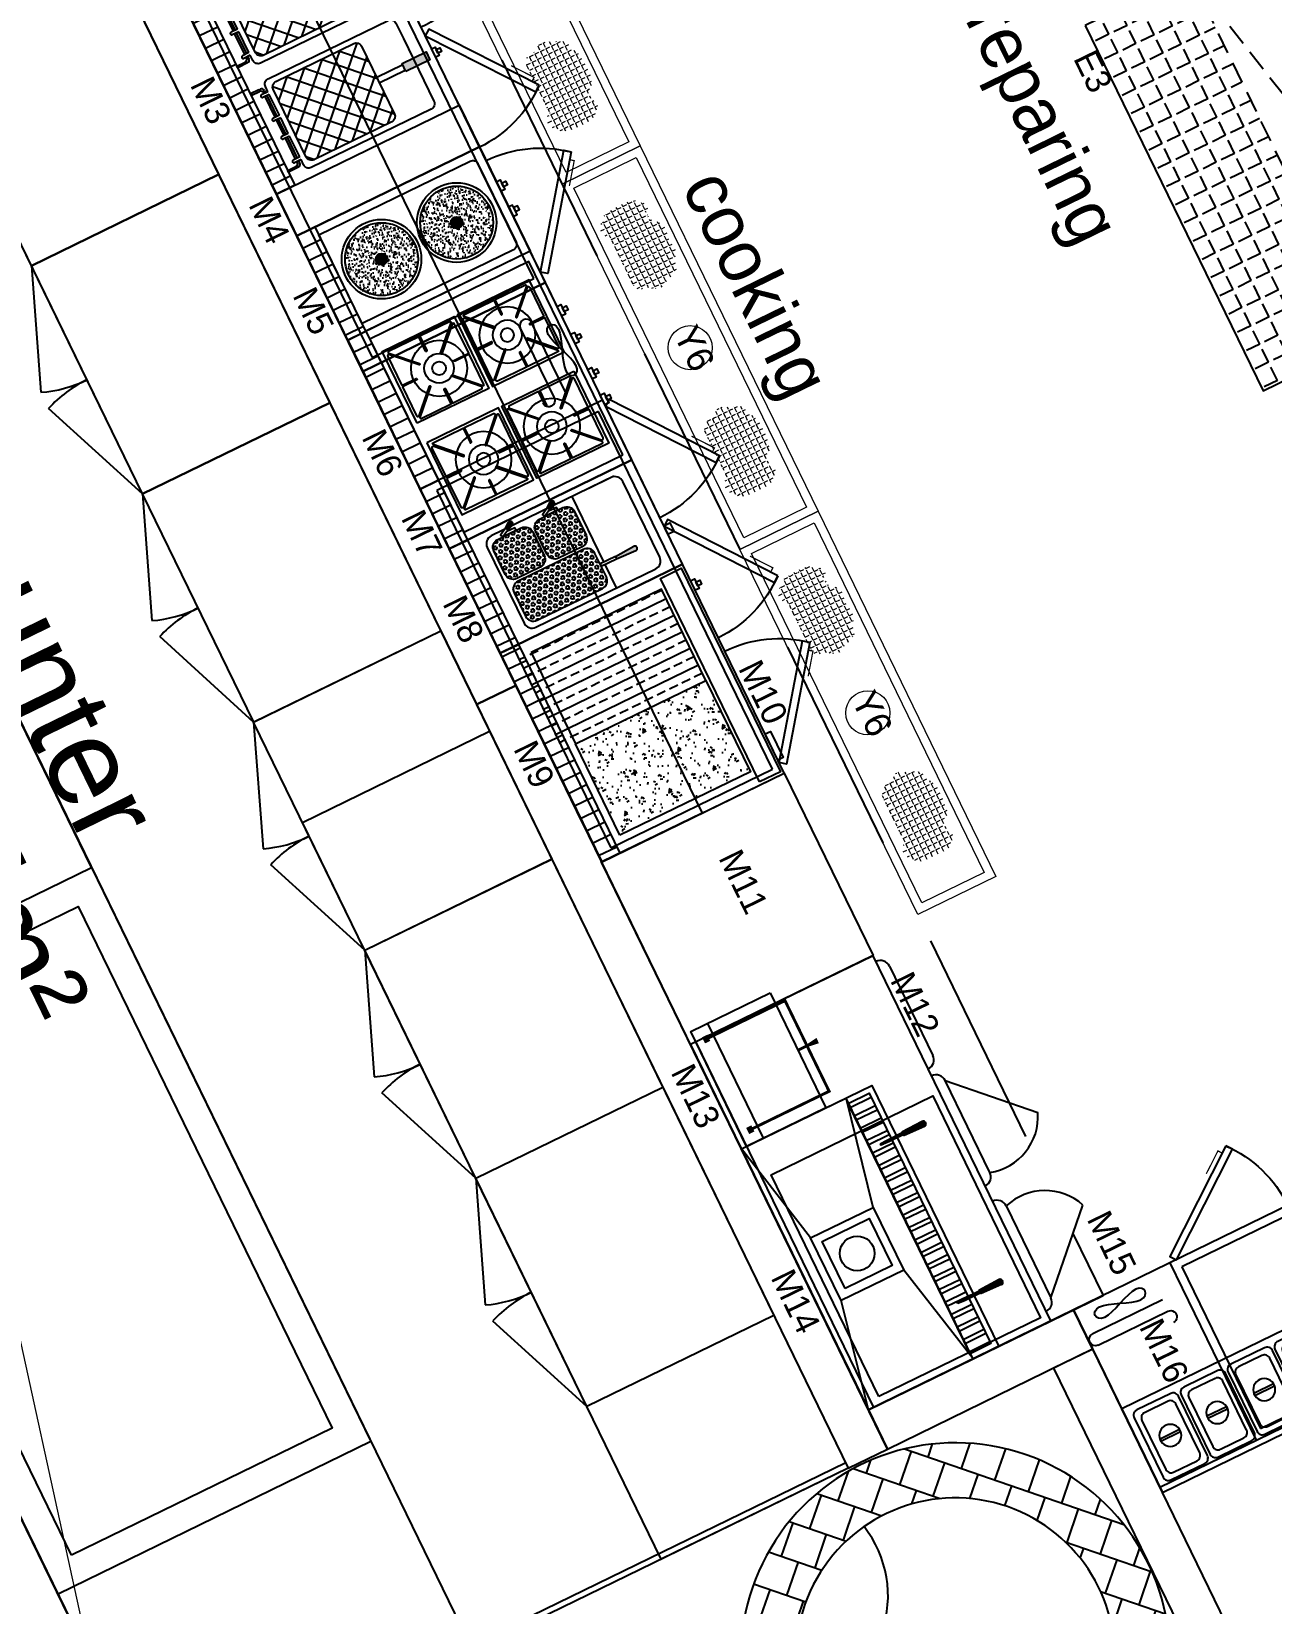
# Model space of a CAD drawing. Header units: millimetres. Extents: x 32582 to 41721, y -247935 to -234947.
# Drawn here: x 35345 to 35773, y -238018 to -237476 of the extents above; entities that cross this region are included whole.
import ezdxf
from ezdxf.enums import TextEntityAlignment as Align

# ---------------------------------------------------------------- set-up
doc = ezdxf.new("R2010")
doc.units = ezdxf.units.MM
doc.header["$LTSCALE"] = 300
doc.header["$MEASUREMENT"] = 0
for name, pattern in [('DASHED', [19.05, 12.7, -6.35]), ('DGN Style 2', [4.165224, 2.499135, -1.66609]), ('DGN Style 4', [1.902655, 0.950733, -0.475367, 0.001188, -0.475367]), ('HIDDEN', [0.375, 0.25, -0.125]), ('HIDDENX2', [19.05, 12.7, -6.35])]:
    doc.linetypes.add(name, pattern=pattern)
for name, color, linetype in [('002 Çizgi', 7, 'Continuous'), ('I-FURNITURE', 2, 'Continuous'), ('ID-facade', 1, 'Continuous'), ('Kitchen-wall', 3, 'Continuous'), ('Kıtc-002 Çizgi', 7, 'Continuous'), ('S2000-002 Çizgi', 7, 'Continuous'), ('Sktürk_Çizgi', 7, 'Continuous')]:
    doc.layers.add(name, color=color, linetype=linetype)
for name, color, linetype, lineweight in [('G-GRID_A', 1, 'DGN Style 4', 0), ('GRC-Ekipman', 4, 'Continuous', 25), ('GRC-yer ızgarası', 40, 'Continuous', 15), ('MINORTEXT', 1, 'Continuous', 13), ('STRUCTURES', 3, 'DGN Style 2', 0)]:
    doc.layers.add(name, color=color, linetype=linetype, lineweight=lineweight)
doc.styles.add('MINORTEXT', font='arial.ttf', dxfattribs={"height": 0.36})
doc.styles.get("Standard").update_dxf_attribs({"font": 'arial.ttf'})
doc.styles.add('TAKSİM', font='GOTHIC.TTF', dxfattribs={"height": 20})

# ---------------------------------------------------------------- blocks, each defined once
blk = doc.blocks.new('A$C0F9524AD')
at = {"layer": 'Sktürk_Çizgi'}
for points in [[(28.7, 57.61, 1), (27.03, 57.61), (27.4, 50.35), (28.33, 50.35)], [(2.19, 39.17, 1), (0.72, 38.39), (2.1, 36.57), (2.93, 37.01)], [(2.19, 23.14, 1), (0.72, 22.36), (2.1, 20.54), (2.93, 20.97)]]:
    blk.add_hatch(color=256, dxfattribs=at).paths.add_polyline_path(points)
h = blk.add_hatch(dxfattribs=at)
h.set_pattern_fill('HEX', color=256, scale=0.2, angle=180, style=0)
h.set_pattern_definition([(360, (-3709.6624, 5056.9235), (-1e-16, -1.099852), [0.635, -1.27]), (240, (-3709.6624, 5056.9235), (-0.95249977, 0.549926), [0.635, -1.27]), (300, (-3709.0274, 5056.9235), (-0.95249977, -0.549926), [0.635, -1.27])])
h.paths.add_polyline_path([(16.36, 29.47, 0.414214), (19.36, 32.47), (19.36, 41.47, 0.414214), (16.36, 44.47), (7.36, 44.47, 0.414214), (4.36, 41.47), (4.36, 32.47, 0.414214), (7.36, 29.47)])
h = blk.add_hatch(dxfattribs=at)
h.set_pattern_fill('HEX', color=256, scale=0.2, angle=180, style=0)
h.set_pattern_definition([(180, (3749.3886, 5040.9235), (-1e-16, -1.099852), [0.635, -1.27]), (300, (3749.3886, 5040.9235), (0.95249977, 0.549926), [0.635, -1.27]), (240, (3748.7536, 5040.9235), (0.95249977, -0.549926), [0.635, -1.27])])
h.paths.add_polyline_path([(32.36, 13.47, 0.414214), (35.36, 16.47), (35.36, 41.47, 0.414214), (32.36, 44.47), (23.36, 44.47, 0.414214), (20.36, 41.47), (20.36, 16.47, 0.414214), (23.36, 13.47)])
h = blk.add_hatch(dxfattribs=at)
h.set_pattern_fill('HEX', color=256, scale=0.2, angle=180, style=0)
h.set_pattern_definition([(360, (-3709.6624, 5040.9235), (-1e-16, -1.099852), [0.635, -1.27]), (240, (-3709.6624, 5040.9235), (-0.95249977, 0.549926), [0.635, -1.27]), (300, (-3709.0274, 5040.9235), (-0.95249977, -0.549926), [0.635, -1.27])])
h.paths.add_polyline_path([(16.36, 13.47, 0.414214), (19.36, 16.47), (19.36, 25.47, 0.414214), (16.36, 28.47), (7.36, 28.47, 0.414214), (4.36, 25.47), (4.36, 16.47, 0.414214), (7.36, 13.47)])
h = blk.add_hatch(dxfattribs=at)
h.set_pattern_fill('ANSI31', color=256, scale=1.5, angle=225, style=0)
h.set_pattern_definition([(270, (3692.638, 5064.124), (4.7625, -1e-15), [])])
h.paths.add_polyline_path([(0, 7), (0, 0), (40, 0), (40, 7)])
for p, q in [((27.4, 50.35), (27.03, 57.61)), ((28.33, 50.35), (28.7, 57.61)), ((27.4, 50.35), (28.33, 50.35)), ((27.4, 45.97), (2.32, 45.97)), ((37.32, 45.97), (28.33, 45.97)), ((2.1, 36.57), (0.72, 38.39)), ((2.93, 37.01), (2.19, 39.17)), ((2.1, 36.57), (2.93, 37.01)), ((2.1, 20.54), (0.72, 22.36)), ((2.93, 20.97), (2.19, 23.14)), ((2.1, 20.54), (2.93, 20.97))]:
    blk.add_line(p, q, dxfattribs=at)
for points in [[(28.5, 70), (25.22, 70), (25.22, 72.31), (28.5, 72.31)], [(40, 70), (0, 70), (0, 0), (40, 0)], [(40, 0), (0, 0), (0, 7), (40, 7)]]:
    blk.add_lwpolyline(points, close=True, dxfattribs=at)
for points in [[(37.32, 52.32), (37.32, 60.97, 0.414214), (34.32, 63.97), (5.32, 63.97, 0.414214), (2.32, 60.97), (2.32, 52.4)], [(2.32, 61.97), (2.32, 14.97, 0.414214), (5.32, 11.97), (34.32, 11.97, 0.414214), (37.32, 14.97), (37.32, 52.32)]]:
    blk.add_lwpolyline(points, format="xyb", dxfattribs=at)
for points in [[(27.4, 50.35), (27.4, 44.47), (28.33, 44.47), (28.33, 50.35)], [(4.28, 34.46), (4.28, 39.54), (3.34, 39.54), (3.34, 36.22)], [(4.28, 38.95), (4.28, 39.54)], [(2.1, 36.57), (3.45, 34.03), (4.28, 34.46), (2.93, 37.01)], [(4.28, 18.43), (4.28, 23.51), (3.34, 23.51), (3.34, 20.19)], [(4.28, 22.92), (4.28, 23.51)], [(2.1, 20.54), (3.45, 17.99), (4.28, 18.43), (2.93, 20.97)]]:
    blk.add_lwpolyline(points, dxfattribs=at)
for points in [[(7.36, 44.47), (16.36, 44.47, -0.414214), (19.36, 41.47), (19.36, 32.47, -0.414214), (16.36, 29.47), (7.36, 29.47, -0.414214), (4.36, 32.47), (4.36, 41.47, -0.414214)], [(32.36, 44.47), (23.36, 44.47, 0.414214), (20.36, 41.47), (20.36, 16.47, 0.414214), (23.36, 13.47), (32.36, 13.47, 0.414214), (35.36, 16.47), (35.36, 41.47, 0.414214)], [(7.36, 28.47), (16.36, 28.47, -0.414214), (19.36, 25.47), (19.36, 16.47, -0.414214), (16.36, 13.47), (7.36, 13.47, -0.414214), (4.36, 16.47), (4.36, 25.47, -0.414214)]]:
    blk.add_lwpolyline(points, format="xyb", close=True, dxfattribs=at)
for centre, start, end in [((27.86, 57.61), 341.437, 198.563), ((1.46, 38.78), 9.3801, 226.506), ((1.46, 22.75), 9.3801, 226.506)]:
    blk.add_arc(centre, 0.835, start, end, dxfattribs=at)
blk = doc.blocks.new('A$C67BA2794')
at = {"layer": 'Sktürk_Çizgi'}
blk.add_lwpolyline([(0, 7.57), (44, 7.57), (44, 38.03), (0, 38.03)], close=True, dxfattribs=at)
for points, const_width in [([(3.46, 34.35), (5.8, 34.35)], 2), ([(4.63, 34.03), (4.63, 4.11), (22, 4.11)], 1), ([(39.37, 34.03), (39.37, 4.11), (22, 4.11)], 1), ([(40.54, 34.35), (38.2, 34.35)], 2)]:
    blk.add_lwpolyline(points, dxfattribs=dict(at, const_width=const_width))
blk.add_lwpolyline([(44, 31.48), (0, 31.48)], dxfattribs=at)
blk.add_lwpolyline([(21.94, 7.48, 1, 1, 0), (21.94, 3.72, 1, 2, 0), (21.94, 0, 2, 2, 0)], format="xyseb", dxfattribs=at)
blk = doc.blocks.new('A$C604B7618')
at = {"layer": 'Kıtc-002 Çizgi'}
blk.add_lwpolyline([(0, 30.57), (30.57, 30.57), (30.57, 0), (0, 0), (0, 30.57)], dxfattribs=at)
blk.add_lwpolyline([(15.55, 29.52), (15.55, 23.44, -0.414214), (15.34, 23.23), (15.23, 23.23, -0.414214), (15.02, 23.44), (15.02, 29.52), (2.68, 29.52, 0.668179), (2.31, 28.63), (10.81, 20.13, -0.810443), (10.38, 19.82), (1.59, 28.61, 0.668179), (1.05, 28.39), (1.05, 15.55), (7.13, 15.55, -0.414214), (7.34, 15.34), (7.34, 15.23, -0.414214), (7.13, 15.02), (1.05, 15.02), (1.05, 2.68, 0.668179), (1.94, 2.31), (10.43, 10.81, -0.810443), (10.75, 10.38), (1.96, 1.59, 0.668179), (2.18, 1.05), (15.02, 1.05), (15.02, 7.13, -0.414214), (15.23, 7.34), (15.34, 7.34, -0.414214), (15.55, 7.13), (15.55, 1.05), (27.88, 1.05, 0.668179), (28.26, 1.94), (19.76, 10.43, -0.810443), (20.19, 10.75), (28.98, 1.96, 0.668179), (29.52, 2.18), (29.52, 15.02), (23.44, 15.02, -0.414214), (23.23, 15.23), (23.23, 15.34, -0.414214), (23.44, 15.55), (29.52, 15.55), (29.52, 28.39, 0.668179), (28.98, 28.61), (20.19, 19.82, -0.810443), (19.76, 20.13), (28.26, 28.63, 0.668179), (27.88, 29.52)], format="xyb", close=True, dxfattribs=at)
for radius in [10.75, 5.66, 2.6]:
    blk.add_circle((15.28, 13.8), radius, dxfattribs=at)
blk = doc.blocks.new('A$C7A250C34')
at = {"layer": 'S2000-002 Çizgi'}
h = blk.add_hatch(dxfattribs=at)
h.set_pattern_fill('ANSI31', color=256, scale=1.5, angle=45, style=0)
h.set_pattern_definition([(90, (-2508.419, -6412.801), (-4.7625, 9e-16), [])])
h.paths.add_polyline_path([(0, 72.92), (0, 65.92), (80, 65.92), (80, 72.92)])
for points in [[(0, 2.92), (80, 2.92), (80, 72.92), (0, 72.92)], [(80, 65.92), (0, 65.92), (0, 72.92), (80, 72.92)], [(3, 4.92), (77, 4.92), (77, 65.92), (3, 65.92)], [(21.2, 2.92), (24.84, 2.92), (24.84, 1.46), (21.2, 1.46)], [(22.17, 1.46), (23.62, 1.46), (23.62, 0), (22.17, 0)], [(31.05, 2.92), (34.69, 2.92), (34.69, 1.46), (31.05, 1.46)], [(32.02, 1.46), (33.47, 1.46), (33.47, 0), (32.02, 0)], [(44.56, 2.92), (48.2, 2.92), (48.2, 1.46), (44.56, 1.46)], [(45.52, 1.46), (46.98, 1.46), (46.98, 0), (45.52, 0)], [(55.2, 2.92), (58.84, 2.92), (58.84, 1.46), (55.2, 1.46)], [(56.16, 1.46), (57.62, 1.46), (57.62, 0), (56.16, 0)]]:
    blk.add_lwpolyline(points, close=True, dxfattribs=at)
at = {"layer": 'S2000-002 Çizgi', "yscale": 0.8999999999996362}
for p, xscale, zscale in [((36.24, 36.4), -0.8999999999996362, 0.9), ((43.76, 36.4), 0.8999999999996362, 0.8999999999996362)]:
    blk.add_blockref('A$C604B7618', p, dxfattribs=dict(at, xscale=xscale, zscale=zscale))
at = {"layer": 'S2000-002 Çizgi', "yscale": 0.8999999999996362, "rotation": 180}
for p, xscale, zscale in [((36.24, 35.06), 0.8999999999996362, 0.8999999999996362), ((43.76, 35.06), -0.8999999999996362, 0.9)]:
    blk.add_blockref('A$C604B7618', p, dxfattribs=dict(at, xscale=xscale, zscale=zscale))
blk = doc.blocks.new('A$C06B47ABF')
at = {"layer": 'S2000-002 Çizgi'}
h = blk.add_hatch(dxfattribs=at)
h.set_pattern_fill('ANSI31', color=256, scale=1.5, angle=45, style=0)
h.set_pattern_definition([(90, (-4587.7595, -5286.238), (-4.7625, 9e-16), [])])
h.paths.add_polyline_path([(0, 72.92), (0, 65.92), (40, 65.92), (40, 72.92)])
h = blk.add_hatch(dxfattribs=at)
h.set_pattern_fill('AR-CONC', color=256, scale=0.02, angle=45, style=0)
h.set_pattern_definition([(95, (-5703.9023, -5408.366), (2.801893, 2.3510676), [0.381, -4.191]), (40, (-5703.9023, -5408.366), (-3.2003578, 2.2035401), [0.3048, -3.3528]), (145.451, (-5703.6688, -5408.17), (-0.3984432, 4.5546047), [0.3238, -3.5618]), (91.1842, (-5704.6207, -5407.6476), (4.4282049, 3.2390683), [0.5715, -6.2865]), (141.6356, (-5704.2517, -5407.3777), (-0.141723, 6.8565286), [0.4857, -5.3427]), (36.184, (-5704.621, -5407.6476), (-0.1417114, 6.8565277), [0.4572, -5.0292]), (66, (-5704.082, -5407.468), (3.590411, 0.6979054), [0.381, -4.191]), (11, (-5704.082, -5407.468), (-1.7307985, 3.4788239), [0.3048, -3.3528]), (116.4514, (-5703.7827, -5407.41), (1.8596008, 4.1767291), [0.3238, -3.5618]), (82.5, (-5703.9023, -5408.366), (-1.15210938, 1.23946827), [0, -3.31216, 0, -3.4036, 0, -3.3655]), (52.5, (-5703.9023, -5408.366), (-0.47179455, 2.36174), [0, -1.94056, 0, -3.23596, 0, -1.2827]), (12.5, (-5704.7033, -5409.1671), (1.99855726, 1.8365239), [0, -1.27, 0, -3.9624, 0, -5.2578]), (2.5, (-5705.0626, -5409.5263), (1.7352781, 2.45444786), [0, -1.651, 0, -2.63144, 0, -3.7338])])
h.paths.add_polyline_path([(7.43, 50.2, 1), (32.57, 50.2, 1)])
h.paths.add_polyline_path([(22, 50.2, -1), (18, 50.2, -1)], flags=16)
h = blk.add_hatch(color=256, dxfattribs=at)
edge = h.paths.add_edge_path()
edge.add_arc((20, 50.2), 2, 0, 360)
h = blk.add_hatch(dxfattribs=at)
h.set_pattern_fill('AR-CONC', color=256, scale=0.02, angle=45, style=0)
h.set_pattern_definition([(95, (-5703.9023, -5437.1723), (2.801893, 2.3510676), [0.381, -4.191]), (40, (-5703.9023, -5437.1723), (-3.2003578, 2.2035401), [0.3048, -3.3528]), (145.451, (-5703.6688, -5436.9764), (-0.3984432, 4.5546047), [0.3238, -3.5618]), (91.1842, (-5704.6207, -5436.454), (4.4282049, 3.2390683), [0.5715, -6.2865]), (141.6356, (-5704.2517, -5436.184), (-0.141723, 6.8565286), [0.4857, -5.3427]), (36.184, (-5704.621, -5436.454), (-0.1417114, 6.8565277), [0.4572, -5.0292]), (66, (-5704.082, -5436.2743), (3.590411, 0.6979054), [0.381, -4.191]), (11, (-5704.082, -5436.2743), (-1.7307985, 3.4788239), [0.3048, -3.3528]), (116.4514, (-5703.7827, -5436.216), (1.8596008, 4.1767291), [0.3238, -3.5618]), (82.5, (-5703.9023, -5437.1723), (-1.15210938, 1.23946827), [0, -3.31216, 0, -3.4036, 0, -3.3655]), (52.5, (-5703.9023, -5437.1723), (-0.47179455, 2.36174), [0, -1.94056, 0, -3.23596, 0, -1.2827]), (12.5, (-5704.7033, -5437.9733), (1.99855726, 1.8365239), [0, -1.27, 0, -3.9624, 0, -5.2578]), (2.5, (-5705.0626, -5438.3325), (1.7352781, 2.45444786), [0, -1.651, 0, -2.63144, 0, -3.7338])])
h.paths.add_polyline_path([(7.43, 21.4, 1), (32.57, 21.4, 1)])
h.paths.add_polyline_path([(22, 21.4, -1), (18, 21.4, -1)], flags=16)
h = blk.add_hatch(color=256, dxfattribs=at)
edge = h.paths.add_edge_path()
edge.add_arc((20, 21.4), 2, 0, 360)
for points in [[(0, 72.92), (40, 72.92), (40, 2.92), (0, 2.92)], [(0, 65.92), (40, 65.92), (40, 2.92), (0, 2.92)], [(16.98, 2.92), (13.33, 2.92), (13.33, 1.46), (16.98, 1.46)], [(16.01, 1.46), (14.55, 1.46), (14.55, 0), (16.01, 0)], [(23.02, 2.92), (26.67, 2.92), (26.67, 1.46), (23.02, 1.46)], [(23.99, 1.46), (25.45, 1.46), (25.45, 0), (23.99, 0)]]:
    blk.add_lwpolyline(points, close=True, dxfattribs=at)
blk.add_lwpolyline([(3, 65.92), (37, 65.92), (37, 7.92, -0.414214), (35, 5.92), (5, 5.92, -0.414214), (3, 7.92)], format="xyb", close=True, dxfattribs=at)
for centre, radius in [((20, 50.2), 13.71), ((20, 50.2), 12.57), ((20, 50.2), 2), ((20, 21.4), 13.71), ((20, 21.4), 12.57), ((20, 21.4), 2)]:
    blk.add_circle(centre, radius, dxfattribs=at)
blk = doc.blocks.new('A$C54BA17DA')
at = {"layer": 'S2000-002 Çizgi'}
h = blk.add_hatch(dxfattribs=at)
h.set_pattern_fill('ANSI32', color=256, scale=0.5, angle=45, style=0)
h.set_pattern_definition([(90, (-7517.904, -3208.932), (-4.7625, 9e-16), []), (90, (-7516.3166, -3207.3445), (-4.7625, 9e-16), [])])
h.paths.add_polyline_path([(98, 12.99), (98, 20.99), (2.05, 20.99), (2.05, 12.99)])
h = blk.add_hatch(dxfattribs=at)
h.set_pattern_fill('ANSI32', color=256, style=0)
h.set_pattern_definition([(135, (4280.5826, -7757.06716), (0.265165043, 0.265165043), []), (135, (4280.40584, -7757.06716), (0.265165043, 0.265165043), [])])
h.paths.add_polyline_path([(18.98, 7.9), (20.36, 7.9), (20.39, 6.9), (18.95, 6.9)])
h.paths.add_polyline_path([(19.01, 8.72), (19.32, 8.72), (19.32, 14.52), (19.41, 15.9), (19.93, 15.9), (20.02, 14.52), (20.02, 8.72), (20.33, 8.72), (20.36, 7.9), (18.98, 7.9)])
h.paths.add_polyline_path([(18.88, 4.9), (20.46, 4.9), (20.6, 0.76, -0.437405), (19.9, 0), (19.44, 0, -0.437405), (18.74, 0.76)])
h.paths.add_polyline_path([(18.95, 6.9), (20.39, 6.9), (20.46, 4.9), (18.88, 4.9)])
h.paths.add_polyline_path([(19.48, 17.19), (19.86, 17.19), (19.93, 15.9), (19.41, 15.9)])
h = blk.add_hatch(dxfattribs=at)
h.set_pattern_fill('ANSI32', color=256, style=0)
h.set_pattern_definition([(45, (-4180.58262, -7757.06716), (-0.265165043, 0.265165043), []), (45, (-4180.40585, -7757.06716), (-0.265165043, 0.265165043), [])])
h.paths.add_polyline_path([(81.02, 7.9), (79.64, 7.9), (79.61, 6.9), (81.05, 6.9)])
h.paths.add_polyline_path([(80.99, 8.72), (80.68, 8.72), (80.68, 14.52), (80.59, 15.9), (80.07, 15.9), (79.98, 14.52), (79.98, 8.72), (79.67, 8.72), (79.64, 7.9), (81.02, 7.9)])
h.paths.add_polyline_path([(81.12, 4.9), (79.54, 4.9), (79.4, 0.76, 0.437405), (80.1, 0), (80.56, 0, 0.437405), (81.26, 0.76)])
h.paths.add_polyline_path([(81.05, 6.9), (79.61, 6.9), (79.54, 4.9), (81.12, 4.9)])
h.paths.add_polyline_path([(80.52, 17.19), (80.14, 17.19), (80.07, 15.9), (80.59, 15.9)])
for p, q in [((0, 60.99), (38, 52.93)), ((62, 52.93), (100, 60.99)), ((0, 20.86), (38, 28.93)), ((62, 28.93), (100, 20.86)), ((19.32, 14.52), (19.48, 17.19)), ((19.85, 17.19), (19.48, 17.19)), ((19.49, 17.19), (19.86, 17.19)), ((20.02, 14.52), (19.86, 17.19)), ((79.98, 14.52), (80.14, 17.19)), ((80.51, 17.19), (80.14, 17.19)), ((80.15, 17.19), (80.52, 17.19)), ((80.68, 14.52), (80.52, 17.19)), ((19.32, 8.72), (19.32, 14.52)), ((20.02, 8.72), (20.02, 14.52)), ((79.98, 8.72), (79.98, 14.52)), ((80.68, 8.72), (80.68, 14.52)), ((18.74, 0.76), (19.01, 8.72)), ((19.01, 8.72), (19.32, 8.72)), ((20.02, 8.72), (20.33, 8.72)), ((20.33, 8.72), (20.02, 8.72)), ((20.33, 8.72), (20.6, 0.76)), ((20.6, 0.76), (20.33, 8.72)), ((79.4, 0.76), (79.67, 8.72)), ((79.67, 8.72), (79.4, 0.76)), ((79.67, 8.72), (79.98, 8.72)), ((79.98, 8.72), (79.67, 8.72)), ((80.99, 8.72), (80.68, 8.72)), ((81.26, 0.76), (80.99, 8.72)), ((19.9, 0), (19.44, 0)), ((19.44, 0), (19.9, 0)), ((80.56, 0), (80.1, 0)), ((80.1, 0), (80.56, 0))]:
    blk.add_line(p, q, dxfattribs=at)
for points in [[(0, 60.99), (100, 60.99), (100, 10.99), (0, 10.99)], [(0, 60.99), (100, 60.99), (100, 20.99), (0, 20.99)], [(38, 52.93), (62, 52.93), (62, 28.93), (38, 28.93)], [(41.17, 49.87), (59.17, 49.87), (59.17, 31.87), (41.17, 31.87)], [(2.05, 20.99), (98, 20.99), (98, 12.99), (2.05, 12.99)]]:
    blk.add_lwpolyline(points, close=True, dxfattribs=at)
blk.add_circle((50.17, 40.87), 6, dxfattribs=at)
for centre, start, end in [((19.44, 0.71), 175.5008, 270), ((19.9, 0.71), 270, 4.4992), ((19.9, 0.71), 270, 4.4992), ((80.1, 0.71), 175.5008, 270), ((80.1, 0.71), 175.5008, 270), ((80.56, 0.71), 270, 4.4992)]:
    blk.add_arc(centre, 0.706, start, end, dxfattribs=at)
blk = doc.blocks.new('A$C0251348C')
at = {"layer": 'S2000-002 Çizgi'}
h = blk.add_hatch(dxfattribs=at)
h.set_pattern_fill('ANSI31', color=256, scale=1.5, angle=45, style=0)
h.set_pattern_definition([(90, (-4825.414, -5279.878), (-4.7625, 9e-16), [])])
h.paths.add_polyline_path([(80, 65.92), (80, 72.92), (0, 72.92), (0, 65.92)])
h = blk.add_hatch(dxfattribs=at)
h.set_pattern_fill('ANSI33', color=256, angle=45, style=0)
h.set_pattern_definition([(90, (-3755.852, -9482.9886), (-6.35, 1e-15), []), (90, (-3752.677, -9479.8136), (-6.35, 1e-15), [3.175, -1.5875])])
h.paths.add_polyline_path([(40.53, 68.21), (40.53, 13.21), (75.53, 13.21), (75.53, 68.21)])
h = blk.add_hatch(dxfattribs=at)
h.set_pattern_fill('AR-CONC', color=256, scale=0.05, angle=45, style=0)
h.set_pattern_definition([(95, (-2766.7265, -4986.208), (7.004733, 5.877669), [0.9525, -10.4775]), (40, (-2766.726, -4986.208), (-8.000894, 5.50885), [0.762, -8.382]), (145.451, (-2766.143, -4985.718), (-0.996108, 11.386512), [0.8095, -8.9045]), (91.1842, (-2768.523, -4984.412), (11.070512, 8.09767), [1.42875, -15.71625]), (141.6356, (-2767.6, -4983.737), (-0.354307, 17.141322), [1.21425, -13.35675]), (36.184, (-2768.523, -4984.412), (-0.35428, 17.14132), [1.143, -12.573]), (66, (-2767.1755, -4983.963), (8.976028, 1.744763), [0.9525, -10.4775]), (11, (-2767.1755, -4983.963), (-4.326996, 8.69706), [0.762, -8.382]), (116.4514, (-2766.4275, -4983.817), (4.649002, 10.441823), [0.8095, -8.9045]), (82.5, (-2766.7265, -4986.2078), (-2.8802735, 3.0986707), [0, -8.2804, 0, -8.509, 0, -8.41375]), (52.5, (-2766.7265, -4986.208), (-1.1794864, 5.90435), [0, -4.8514, 0, -8.0899, 0, -3.20675]), (12.5, (-2768.729, -4988.2104), (4.9963932, 4.5913098), [0, -3.175, 0, -9.906, 0, -13.1445]), (2.5, (-2769.627, -4989.1084), (4.338195, 6.1361196), [0, -4.1275, 0, -6.5786, 0, -9.3345])])
h.paths.add_polyline_path([(40.53, 13.21), (40.53, 63.21), (5.53, 63.21), (5.53, 13.21)])
for points in [[(0, 72.92), (80, 72.92), (80, 65.92), (0, 65.92)], [(0, 2.92), (80, 2.92), (80, 72.92), (0, 72.92)], [(5.53, 63.21), (40.53, 63.21), (40.53, 13.21), (5.53, 13.21)], [(75.53, 63.21), (40.53, 63.21), (40.53, 13.21), (75.53, 13.21)], [(1, 11.92), (79, 11.92), (79, 3.92), (1, 3.92)], [(5, 2.92), (15, 2.92), (15, 0.92), (5, 0.92)], [(70.06, 2.92), (73.7, 2.92), (73.7, 1.46), (70.06, 1.46)], [(71.02, 1.46), (72.48, 1.46), (72.48, 0), (71.02, 0)]]:
    blk.add_lwpolyline(points, close=True, dxfattribs=at)
blk = doc.blocks.new('A$C063E11E5')
at = {"layer": 'S2000-002 Çizgi'}
h = blk.add_hatch(dxfattribs=at)
h.set_pattern_fill('ANSI31', color=256, scale=1.5, angle=45, style=0)
h.set_pattern_definition([(90, (-3458.603, -4993.7387), (-4.7625, 9e-16), [])])
h.paths.add_polyline_path([(0, 72.62), (0, 65.62), (80, 65.62), (80, 72.62)])
h = blk.add_hatch(color=256, dxfattribs=at)
h.paths.add_polyline_path([(35, 61.8), (35, 62.44), (35, 65.62), (34.36, 65.62), (34.36, 62.44, -0.414214), (33.36, 61.44), (33, 61.44), (33, 60.8), (34, 60.8, 0.414214)])
h.paths.add_polyline_path([(32, 61.44), (24, 61.44), (24, 60.8), (32, 60.8)])
h.paths.add_polyline_path([(23, 61.44), (17, 61.44), (17, 60.8), (23, 60.8)])
h.paths.add_polyline_path([(16, 61.44), (8, 61.44), (8, 60.8), (16, 60.8)])
h.paths.add_polyline_path([(5.64, 62.44), (5.64, 65.62), (5, 65.62), (5, 61.8, 0.414214), (6, 60.8), (6.64, 60.8), (7, 60.8), (7, 61.44), (6.64, 61.44, -0.414214)])
h = blk.add_hatch(color=256, dxfattribs=at)
h.paths.add_polyline_path([(75, 61.8), (75, 62.44), (75, 65.62), (74.36, 65.62), (74.36, 62.44, -0.414214), (73.36, 61.44), (73, 61.44), (73, 60.8), (74, 60.8, 0.414214)])
h.paths.add_polyline_path([(72, 61.44), (64, 61.44), (64, 60.8), (72, 60.8)])
h.paths.add_polyline_path([(63, 61.44), (57, 61.44), (57, 60.8), (63, 60.8)])
h.paths.add_polyline_path([(56, 61.44), (48, 61.44), (48, 60.8), (56, 60.8)])
h.paths.add_polyline_path([(45.64, 62.44), (45.64, 65.62), (45, 65.62), (45, 61.8, 0.414214), (46, 60.8), (46.64, 60.8), (47, 60.8), (47, 61.44), (46.64, 61.44, -0.414214)])
h = blk.add_hatch(dxfattribs=at)
h.set_pattern_fill('ANSI37', color=256, scale=1.5, style=0)
h.set_pattern_definition([(45, (-3527.4763, -4981.5224), (-3.367596, 3.367596), []), (135, (-3527.4763, -4981.5224), (-3.367596, -3.367596), [])])
h.paths.add_polyline_path([(35, 55.84, 0.414214), (33, 57.84), (7, 57.84, 0.414214), (5, 55.84), (5, 26.01, 0.414214), (7, 24.01), (33, 24.01, 0.414214), (35, 26.01)])
h = blk.add_hatch(dxfattribs=at)
h.set_pattern_fill('ANSI37', color=256, scale=1.5, style=0)
h.set_pattern_definition([(45, (-3487.4763, -4981.5224), (-3.367596, 3.367596), []), (135, (-3487.4763, -4981.5224), (-3.367596, -3.367596), [])])
h.paths.add_polyline_path([(75, 55.84, 0.414214), (73, 57.84), (47, 57.84, 0.414214), (45, 55.84), (45, 26.01, 0.414214), (47, 24.01), (73, 24.01, 0.414214), (75, 26.01)])
for points in [[(18.49, 14.01), (21.51, 14.01), (21.51, 4.84), (18.49, 4.84)], [(58.49, 14.01), (61.51, 14.01), (61.51, 4.84), (58.49, 4.84)]]:
    blk.add_hatch(color=256, dxfattribs=at).paths.add_polyline_path(points)
for p, q in [((5, 61.8), (5, 65.62)), ((5, 65.62), (5.64, 65.62)), ((5.64, 65.62), (5.64, 62.44)), ((34.36, 65.62), (34.36, 62.44)), ((35, 65.62), (34.36, 65.62)), ((35, 62.44), (35, 65.62)), ((45, 65.62), (45.64, 65.62)), ((45, 61.8), (45, 65.62)), ((45.64, 65.62), (45.64, 62.44)), ((75, 65.62), (74.36, 65.62)), ((74.36, 65.62), (74.36, 62.44)), ((75, 62.44), (75, 65.62)), ((6.64, 60.8), (6, 60.8)), ((6.64, 61.44), (7, 61.44)), ((7, 60.8), (6.64, 60.8)), ((7, 59.84), (7, 62.32)), ((8, 59.84), (8, 62.32)), ((8, 61.44), (16, 61.44)), ((16, 60.8), (8, 60.8)), ((16, 59.84), (16, 62.32)), ((17, 59.84), (17, 62.32)), ((17, 61.44), (23, 61.44)), ((23, 60.8), (17, 60.8)), ((23, 59.84), (23, 62.32)), ((24, 59.84), (24, 62.32)), ((24, 61.44), (32, 61.44)), ((32, 60.8), (24, 60.8)), ((32, 59.84), (32, 62.32)), ((33, 59.84), (33, 62.32)), ((33, 61.44), (33.36, 61.44)), ((34, 60.8), (33, 60.8)), ((35, 62.44), (35, 61.8)), ((46.64, 60.8), (46, 60.8)), ((46.64, 61.44), (47, 61.44)), ((47, 60.8), (46.64, 60.8)), ((47, 59.84), (47, 62.32)), ((48, 59.84), (48, 62.32)), ((48, 61.44), (56, 61.44)), ((56, 60.8), (48, 60.8)), ((56, 59.84), (56, 62.32)), ((57, 59.84), (57, 62.32)), ((57, 61.44), (63, 61.44)), ((63, 60.8), (57, 60.8)), ((63, 59.84), (63, 62.32)), ((64, 59.84), (64, 62.32)), ((64, 61.44), (72, 61.44)), ((72, 60.8), (64, 60.8)), ((72, 59.84), (72, 62.32)), ((73, 59.84), (73, 62.32)), ((73, 61.44), (73.36, 61.44)), ((74, 60.8), (73, 60.8)), ((75, 62.44), (75, 61.8))]:
    blk.add_line(p, q, dxfattribs=at)
for points in [[(0, 72.62), (80, 72.62), (80, 65.62), (0, 65.62)], [(0, 2.62), (80, 2.62), (80, 72.62), (0, 72.62)], [(19, 24.01), (19, 14.01), (21, 14.01), (21, 24.01)], [(59, 24.01), (59, 14.01), (61, 14.01), (61, 24.01)], [(18.49, 14.01), (21.51, 14.01), (21.51, 4.84), (18.49, 4.84)], [(58.49, 14.01), (61.51, 14.01), (61.51, 4.84), (58.49, 4.84)], [(18.36, 2.62), (21.64, 2.62), (21.64, 1.31), (18.36, 1.31)], [(19.34, 1.31), (20.66, 1.31), (20.66, 0), (19.34, 0)], [(58.36, 2.62), (61.64, 2.62), (61.64, 1.31), (58.36, 1.31)], [(59.34, 1.31), (60.66, 1.31), (60.66, 0), (59.34, 0)]]:
    blk.add_lwpolyline(points, close=True, dxfattribs=at)
for points in [[(29, 9.84), (5, 9.84, -0.414214), (3, 11.84), (3, 57.84, -0.414214), (5, 59.84), (7, 59.84)], [(33, 59.84), (35, 59.84, -0.414214), (37, 57.84), (37, 11.84, -0.414214), (35, 9.84), (29, 9.84)], [(69, 9.84), (45, 9.84, -0.414214), (43, 11.84), (43, 57.84, -0.414214), (45, 59.84), (47, 59.84)], [(73, 59.84), (75, 59.84, -0.414214), (77, 57.84), (77, 11.84, -0.414214), (75, 9.84), (69, 9.84)]]:
    blk.add_lwpolyline(points, format="xyb", dxfattribs=at)
for points in [[(8, 59.84), (16, 59.84)], [(17, 59.84), (23, 59.84)], [(24, 59.84), (32, 59.84)], [(48, 59.84), (56, 59.84)], [(57, 59.84), (63, 59.84)], [(64, 59.84), (72, 59.84)]]:
    blk.add_lwpolyline(points, dxfattribs=at)
for points in [[(7, 57.84), (33, 57.84, -0.414214), (35, 55.84), (35, 26.01, -0.414214), (33, 24.01), (7, 24.01, -0.414214), (5, 26.01), (5, 55.84, -0.414214)], [(47, 57.84), (73, 57.84, -0.414214), (75, 55.84), (75, 26.01, -0.414214), (73, 24.01), (47, 24.01, -0.414214), (45, 26.01), (45, 55.84, -0.414214)]]:
    blk.add_lwpolyline(points, format="xyb", close=True, dxfattribs=at)
for centre, radius, start, end in [((6, 61.8), 1, 180, 270), ((6.64, 62.44), 1, 180, 270), ((7.5, 62.32), 0.5, 0, 180), ((16.5, 62.32), 0.5, 0, 180), ((23.5, 62.32), 0.5, 0, 180), ((32.5, 62.32), 0.5, 0, 180), ((33.36, 62.44), 1, 270, 0), ((34, 61.8), 1, 270, 0), ((46, 61.8), 1, 180, 270), ((46.64, 62.44), 1, 180, 270), ((47.5, 62.32), 0.5, 0, 180), ((56.5, 62.32), 0.5, 0, 180), ((63.5, 62.32), 0.5, 0, 180), ((72.5, 62.32), 0.5, 0, 180), ((73.36, 62.44), 1, 270, 0), ((74, 61.8), 1, 270, 0)]:
    blk.add_arc(centre, radius, start, end, dxfattribs=at)
blk = doc.blocks.new('A$C01E77913')
at = {"layer": 'Sktürk_Çizgi'}
for points in [[(2, 26.8), (15, 26.8, -0.414214), (17, 24.8), (17, 2, -0.414214), (15, 0), (2, 0, -0.414214), (0, 2), (0, 24.8, -0.414214)], [(4, 24.8), (13, 24.8, -0.414214), (15, 22.8), (15, 4, -0.414214), (13, 2), (4, 2, -0.414214), (2, 4), (2, 22.8, -0.414214)]]:
    blk.add_lwpolyline(points, format="xyb", close=True, dxfattribs=at)
blk.add_lwpolyline([(4.71, 14.27), (12.21, 14.27), (12.21, 13.52), (4.71, 13.52)], close=True, dxfattribs=at)
blk.add_circle((8.46, 13.87), 3.82, dxfattribs=at)
blk = doc.blocks.new('A$C3596506F')
at = {"layer": '002 Çizgi', "color": 7}
for p, q in [((38.15, 106), (38.15, 132.67)), ((42.5, 132.67), (42.5, 106)), ((95.82, 135), (95.82, 0)), ((31.01, 127.7), (30.84, 126.56)), ((30.84, 126.56), (31.01, 125.1)), ((31.47, 128.52), (31.01, 127.7)), ((31.01, 125.1), (31.47, 123.4)), ((32.11, 129.01), (31.47, 128.52)), ((32.84, 129.17), (32.11, 129.01)), ((33.58, 129.01), (32.84, 129.17)), ((34.22, 128.52), (33.58, 129.01)), ((34.67, 127.7), (34.22, 128.52)), ((34.22, 123.4), (34.67, 125.1)), ((34.85, 126.56), (34.67, 127.7)), ((34.67, 125.1), (34.85, 126.56)), ((31.47, 123.4), (32.11, 121.54)), ((32.11, 121.54), (32.84, 119.59)), ((32.11, 117.64), (32.84, 119.59)), ((32.84, 119.59), (33.58, 121.54)), ((32.84, 119.59), (33.58, 117.64)), ((33.58, 121.54), (34.22, 123.4)), ((30.84, 112.62), (31.01, 114.07)), ((31.01, 114.07), (31.47, 115.78)), ((31.47, 115.78), (32.11, 117.64)), ((33.58, 117.64), (34.22, 115.78)), ((34.22, 115.78), (34.67, 114.07)), ((34.67, 114.07), (34.85, 112.62)), ((31.01, 111.47), (30.84, 112.62)), ((31.47, 110.66), (31.01, 111.47)), ((32.11, 110.17), (31.47, 110.66)), ((32.84, 110), (32.11, 110.17)), ((33.58, 110.17), (32.84, 110)), ((34.22, 110.66), (33.58, 110.17)), ((34.67, 111.47), (34.22, 110.66)), ((34.85, 112.62), (34.67, 111.47))]:
    blk.add_line(p, q, dxfattribs=at)
for points in [[(27.82, 135), (97.82, 135), (97.82, 0), (27.82, 0)], [(65.82, 0), (65.82, 135), (97.82, 135), (97.82, 0)], [(0, 63.04), (25.77, 97.15), (27.82, 95.6), (2.05, 61.49)], [(0, 35.2), (25.77, 1.09), (27.82, 2.64), (2.05, 36.75)]]:
    blk.add_lwpolyline(points, close=True, dxfattribs=at)
blk.add_lwpolyline([(95.82, 98), (27.82, 98)], dxfattribs=at)
at = {"layer": '002 Çizgi', "color": 7, "linetype": 'DASHED'}
blk.add_lwpolyline([(92.82, 95), (92.82, 3), (30.82, 3), (30.82, 95)], close=True, dxfattribs=at)
at = {"layer": '002 Çizgi', "color": 7, "const_width": 0.428}
for points in [[(1.7, 65.28), (0.38, 66.28), (4.63, 71.91), (5.72, 73.36)], [(1.7, 32.96), (0.38, 31.96), (4.63, 26.33), (5.72, 24.89)]]:
    blk.add_lwpolyline(points, dxfattribs=at)
at = {"layer": '002 Çizgi', "color": 7}
for centre, radius, start, end in [((40.32, 132.67), 2.17, 0, 180), ((44.67, 106), 2.17, 180, 0), ((27.82, 95.6), 42.75, 229.4908, 270), ((27.82, 2.64), 42.75, 90, 130.5092)]:
    blk.add_arc(centre, radius, start, end, dxfattribs=at)
at = {"layer": '002 Çizgi', "color": 7, "rotation": 90}
for p in [(95.21, 115.51), (95.21, 97.51), (95.21, 79.51), (95.21, 61.51), (95.21, 43.51), (95.21, 25.51), (95.21, 7.51)]:
    blk.add_blockref('A$C01E77913', p, dxfattribs=at)
blk = doc.blocks.new('A$C1ED519BD')
at = {"layer": '002 Çizgi', "color": 7}
for points in [[(0, 27.82), (0, 97.82), (188, 97.82), (188, 27.82)], [(16.44, 30.84), (17.9, 31.01), (19.6, 31.47), (21.46, 32.11), (23.41, 32.84), (25.36, 33.58), (27.22, 34.22), (28.93, 34.67), (30.38, 34.85), (31.53, 34.67), (32.34, 34.22), (32.83, 33.58), (33, 32.84), (32.83, 32.11), (32.34, 31.47), (31.53, 31.01), (30.38, 30.84), (28.93, 31.01), (27.22, 31.47), (25.36, 32.11), (23.41, 32.84), (21.46, 33.58), (19.6, 34.22), (17.9, 34.67), (16.44, 34.85), (15.3, 34.67), (14.48, 34.22), (13.99, 33.58), (13.83, 32.84), (13.99, 32.11), (14.48, 31.47), (15.3, 31.01)], [(79.96, 0), (45.85, 25.77), (47.4, 27.82), (81.51, 2.05)], [(125.94, 0), (91.83, 25.77), (93.38, 27.82), (127.49, 2.05)], [(151.31, 0.15), (185.54, 25.76), (184, 27.82), (149.77, 2.2)]]:
    blk.add_lwpolyline(points, close=True, dxfattribs=at)
blk.add_lwpolyline([(45, 97.82), (45, 27.82)], dxfattribs=at)
at = {"layer": '002 Çizgi', "color": 7, "linetype": 'DASHED'}
blk.add_lwpolyline([(48, 92.82), (185, 92.82), (185, 30.82), (48, 30.82)], close=True, dxfattribs=at)
at = {"layer": '002 Çizgi', "color": 7}
for points in [[(10.33, 42.5), (37, 42.5, 1), (37, 46.84)], [(37, 38.15), (10.33, 38.15, -1), (10.33, 42.5)]]:
    blk.add_lwpolyline(points, format="xyb", dxfattribs=at)
at = {"layer": '002 Çizgi', "color": 7, "const_width": 0.428}
for points in [[(77.72, 1.7), (76.72, 0.38), (71.09, 4.63), (69.64, 5.72)], [(123.7, 1.7), (122.7, 0.38), (117.07, 4.63), (115.62, 5.72)], [(153.56, 1.84), (154.55, 0.51), (160.21, 4.74), (161.65, 5.83)]]:
    blk.add_lwpolyline(points, dxfattribs=at)
at = {"layer": '002 Çizgi', "color": 7}
for centre, start, end in [((47.4, 27.82), 319.4908, 0), ((93.38, 27.82), 319.4908, 0), ((184, 27.82), 180, 220.245)]:
    blk.add_arc(centre, 42.75, start, end, dxfattribs=at)
blk = doc.blocks.new('FRENOX CGN2-E')
at = {"linetype": 'Continuous'}
for p, q in [((0, 0), (0, -70)), ((140, 0), (0, 0)), ((140, -70), (140, 0)), ((140, -2), (0, -2)), ((0, -70), (140, -70))]:
    blk.add_line(p, q, dxfattribs=at)
at = {"color": 251, "linetype": 'Continuous'}
for p, q in [((42.37, -73.5), (7.16, -73.5)), ((7.16, -73.5), (31.06, -97.41)), ((55.23, -73.5), (90.44, -73.5)), ((90.44, -73.5), (66.53, -97.41)), ((134.25, -73.5), (100.09, -73.5))]:
    blk.add_line(p, q, dxfattribs=at)
at = {"color": 251}
blk.add_lwpolyline([(2.54, -5.31), (87.54, -5.31), (87.54, -67.31), (2.54, -67.31), (2.54, -5.31)], dxfattribs=at)
at = {"color": 251, "linetype": 'Continuous'}
for centre, radius, start, end in [((7.16, -70), 3.5, 180, 270), ((42.37, -70), 3.5, 270, 0), ((55.23, -70), 3.5, 180, 270), ((90.44, -70), 3.5, 270, 0), ((100.09, -70), 3.5, 180, 270), ((134.25, -70), 3.5, 270, 0), ((23.74, -79.32), 19.52, 292.035, 17.3428), ((73.86, -79.32), 19.52, 162.6572, 247.965)]:
    blk.add_arc(centre, radius, start, end, dxfattribs=at)
blk = doc.blocks.new('ET140')
at = {"layer": 'Sktürk_Çizgi'}
h = blk.add_hatch(dxfattribs=at)
h.set_pattern_fill('ANGLE', color=256, angle=180)
h.set_pattern_definition([(180, (70422.537, 31841.081), (-1e-11, -6.985), [5.08, -1.905]), (270, (70422.537, 31841.081), (6.985, -1e-11), [5.08, -1.905])])
h.paths.add_polyline_path([(63292.74, 28394.27), (63154.74, 28394.27), (63154.74, 28354.27), (63292.74, 28354.27)])
at = {"layer": 'Sktürk_Çizgi', "linetype": 'HIDDEN', "ltscale": 0.1}
blk.add_line((63152.74, 28394.27, 0), (63292.74, 28424.27, 0), dxfattribs=at)
at = {"layer": 'Sktürk_Çizgi', "elevation": 0}
for points in [[(63292.74, 28422.27), (63292.74, 28424.27), (63152.74, 28424.27), (63152.74, 28422.27)], [(63152.74, 28354.27), (63292.74, 28354.27), (63292.74, 28424.27), (63152.74, 28424.27)]]:
    blk.add_lwpolyline(points, close=True, dxfattribs=at)
at = {"layer": 'Sktürk_Çizgi', "linetype": 'HIDDEN', "ltscale": 0.1, "elevation": 0}
blk.add_lwpolyline([(63292.74, 28424.27), (63152.74, 28424.27), (63152.74, 28394.27), (63292.74, 28394.27)], close=True, dxfattribs=at)
blk = doc.blocks.new('MorelloForni.  FG 110')
h = blk.add_hatch()
h.set_pattern_fill('AR-B88', color=251, scale=0.06, style=0)
h.set_pattern_definition([(0, (-14081.763, -5089.19), (0, 12.192), []), (90, (-14081.763, -5089.19), (-6.096, 12.192), [12.192, -12.192])])
h.paths.add_polyline_path([(20, -125.23), (20, -135.23), (22.5, -135.23), (24.99, -154.96), (40, -154.96), (40, -136.26, 3.406438), (-40, -136.26), (-40, -154.96), (-24.99, -154.96), (-22.5, -135.23), (-20, -135.23), (-20, -125.23, -5.311738)])
for p, q in [((-20, -125.23), (-20, -135.23)), ((20, -125.23), (20, -135.23)), ((-22.5, -135.23), (-25, -155)), ((-20, -135.23), (-22.5, -135.23)), ((20, -135.23), (22.5, -135.23)), ((22.5, -135.23), (25, -155)), ((-40, -136.26), (-40, -155)), ((40, -136.26), (40, -155)), ((-40, -154.96), (-24.99, -154.96)), ((40, -155), (-40, -155)), ((-40, -162), (-40, -155)), ((-38.28, -155), (-38.28, -154.96)), ((30, -155), (-30, -155)), ((-30, -155), (-30, -158)), ((-26.09, -155), (-26.09, -154.96)), ((7.5, -155), (-7.5, -155)), ((-7.5, -155), (-7.5, -158)), ((7.5, -158), (7.5, -155)), ((24.99, -154.96), (40, -154.96)), ((30, -158), (30, -155)), ((34.87, -155), (34.87, -154.96)), ((40, -162), (40, -155)), ((-30, -158), (30, -158)), ((-7.5, -158), (7.5, -158)), ((37, -165), (-37, -165))]:
    blk.add_line(p, q)
blk.add_circle((0, -142), 10)
for centre, radius, start, end in [((0, -74), 74, 302.7204, 237.2796), ((0, -74), 55, 291.3237, 248.6763), ((-65.25, -74), 38.48, 302.7104, 57.2896), ((-37, -162), 3, 180, 270), ((37, -162), 3, 270, 0)]:
    blk.add_arc(centre, radius, start, end)
blk = doc.blocks.new('Y6 140-30')
at = {"layer": 'GRC-yer ızgarası', "ltscale": 44}
h = blk.add_hatch(dxfattribs=at)
h.set_pattern_fill('ANGLE', color=160, scale=7.7, style=0)
h.set_pattern_definition([(180, (3880, 4535.4), (0, 2.1175), [1.54, -0.5775]), (90, (3880, 4535.4), (2.1175, 1e-16), [1.54, -0.5775])])
h.paths.add_polyline_path([(16.03, -15.68, -0.520567), (16.03, -13.09, -0.520567), (16.03, -10.59, -0.520567), (17.81, -8.81, -0.520567), (19.59, -7.03, -0.520567), (21.45, -8.89, -0.520567), (24.2, -8.89, -0.520567), (25.98, -7.11, -0.520567), (27.76, -5.33, -0.520567), (30.35, -5.33, -0.520567), (32.94, -5.33, -0.520567), (35.53, -5.33, -0.520567), (38.12, -5.33, -0.520567), (39.9, -7.11, -0.520567), (42.49, -7.11, -0.520567), (44.26, -8.89, -0.520567), (44.63, -11.92, -0.520567), (46.45, -13.74, -0.520567), (46.45, -16.25, -0.520567), (44.6, -18.1, -0.520567), (44.6, -20.7, -0.520567), (42.65, -22.65, -0.520567), (40.06, -22.65, -0.520567), (37.47, -22.65, -0.520567), (34.88, -22.65, -0.520567), (32.13, -22.65, -0.520567), (29.54, -22.65, -0.520567), (26.63, -22.65, -0.520567), (24.06, -22.65, -0.520567), (22.26, -24.45, -0.520567), (19.63, -24.45, -0.520567), (17.85, -22.67, -0.520567), (16.03, -20.85, -0.520567), (16.03, -18.26, -0.520567)])
h = blk.add_hatch(dxfattribs=at)
h.set_pattern_fill('ANGLE', color=160, scale=7.7, style=0)
h.set_pattern_definition([(7e-15, (-3740, 4535.4), (0, 2.1175), [1.54, -0.5775]), (90, (-3740, 4535.4), (-2.1175, 1e-16), [1.54, -0.5775])])
h.paths.add_polyline_path([(123.97, -15.68, 0.520567), (123.97, -13.09, 0.520567), (123.97, -10.59, 0.520567), (122.19, -8.81, 0.520567), (120.41, -7.03, 0.520567), (118.55, -8.89, 0.520567), (115.8, -8.89, 0.520567), (114.02, -7.11, 0.520567), (112.24, -5.33, 0.520567), (109.65, -5.33, 0.520567), (107.06, -5.33, 0.520567), (104.47, -5.33, 0.520567), (101.88, -5.33, 0.520567), (100.1, -7.11, 0.520567), (97.51, -7.11, 0.520567), (95.74, -8.89, 0.520567), (95.37, -11.92, 0.520567), (93.55, -13.74, 0.520567), (93.55, -16.25, 0.520567), (95.4, -18.1, 0.520567), (95.4, -20.7, 0.520567), (97.35, -22.65, 0.520567), (99.94, -22.65, 0.520567), (102.53, -22.65, 0.520567), (105.12, -22.65, 0.520567), (107.87, -22.65, 0.520567), (110.46, -22.65, 0.520567), (113.37, -22.65, 0.520567), (115.94, -22.65, 0.520567), (117.74, -24.45, 0.520567), (120.37, -24.45, 0.520567), (122.15, -22.67, 0.520567), (123.97, -20.85, 0.520567), (123.97, -18.26, 0.520567)])
at = {"layer": 'GRC-yer ızgarası', "color": 13, "ltscale": 44}
blk.add_lwpolyline([(0, 0), (140, 0), (140, -30), (0, -30)], close=True, dxfattribs=at)
at = {"layer": 'GRC-yer ızgarası', "color": 4, "ltscale": 44}
blk.add_lwpolyline([(3, -3), (137, -3), (137, -27), (3, -27)], close=True, dxfattribs=at)
at = {"layer": 'GRC-yer ızgarası', "color": 1, "ltscale": 44}
blk.add_circle((70, -15), 7.6, dxfattribs=at)
at = {"layer": 'GRC-yer ızgarası', "ltscale": 44, "insert": (63.17, -9.23), "char_height": 9, "width": 19.2365, "attachment_point": 1}
blk.add_mtext('Y6', dxfattribs=at)

msp = doc.modelspace()

# ---------------------------------------------------------------- linework, layer by layer
at = {"linetype": 'HIDDEN', "elevation": 0}
msp.add_lwpolyline([(35458.2, -237384.72), (35714.78, -237911.56), (35633.86, -237950.97), (35377.29, -237424.12)], close=True, dxfattribs=at)
at = {"elevation": 0}
for points in [[(35436.84, -237546.39), (35429.83, -237532.01), (35492.77, -237501.36), (35499.77, -237515.74)], [(35604.87, -237731.51), (35635.52, -237794.44), (35572.57, -237825.1), (35541.92, -237762.17)]]:
    msp.add_lwpolyline(points, close=True, dxfattribs=at)
at = {"layer": 'G-GRID_A'}
msp.add_arc((36396.63, -242207.46), 5341, 84.38848, 123.13815, dxfattribs=at)
at = {"layer": 'I-FURNITURE', "elevation": 0}
for points in [[(35389.65, -238086.58), (35061.17, -237412.07), (35169.05, -237359.53), (35497.54, -238034.04)], [(35409.86, -237525.25), (35345.35, -237556.67), (35307.04, -237478), (35371.54, -237446.58)], [(35448.17, -237603.93), (35383.66, -237635.34), (35345.35, -237556.67), (35409.86, -237525.25)], [(35486.48, -237682.6), (35421.98, -237714.01), (35383.66, -237635.34), (35448.17, -237603.93)], [(35524.77, -237761.21), (35460.26, -237792.62), (35421.95, -237713.95), (35486.45, -237682.54)], [(35563.05, -237839.82), (35498.54, -237871.23), (35460.23, -237792.56), (35524.74, -237761.15)], [(35354.52, -238014.43), (35258.19, -237816.64), (35366.08, -237764.1), (35462.4, -237961.89)], [(35359.13, -238001.06), (35271.56, -237821.25), (35361.47, -237777.47), (35449.04, -237957.28)], [(35601.33, -237918.43), (35536.83, -237949.84), (35498.51, -237871.17), (35563.02, -237839.76)]]:
    msp.add_lwpolyline(points, close=True, dxfattribs=at)
at = {"layer": 'I-FURNITURE', "color": 1, "elevation": 0}
for points in [[(35383.66, -237635.34), (35268.72, -237399.32), (35333.23, -237367.91), (35448.17, -237603.93)], [(35562.44, -238002.43), (35438.8, -237748.55), (35503.3, -237717.13), (35626.94, -237971.02)]]:
    msp.add_lwpolyline(points, close=True, dxfattribs=at)
for points in [[(35345.35, -237556.67), (35348.58, -237600.3)], [(35383.63, -237635.28), (35351.27, -237605.83)], [(35383.66, -237635.34), (35386.89, -237678.98)], [(35421.95, -237713.95), (35389.58, -237684.51)], [(35421.95, -237713.95), (35425.17, -237757.59)], [(35460.23, -237792.56), (35427.87, -237763.12)], [(35460.23, -237792.56), (35463.46, -237836.2)], [(35498.51, -237871.17), (35466.15, -237841.73)], [(35498.51, -237871.17), (35501.74, -237914.81)], [(35536.8, -237949.78), (35504.43, -237920.34)]]:
    msp.add_lwpolyline(points, dxfattribs=at)
at = {"layer": 'I-FURNITURE', "elevation": 0}
for points in [[(35626.07, -237969.22), (35386.98, -238085.66), (35458.33, -238232.16), (35714.49, -238317.17), (35850.73, -238250.82), (35850.73, -238250.82)], [(35626.96, -237971.06), (35389.65, -238086.58), (35459.75, -238230.53), (35714.35, -238315.01), (35849.86, -238249.02), (35849.86, -238249.02)]]:
    msp.add_lwpolyline(points, dxfattribs=at)
at = {"layer": 'I-FURNITURE', "color": 1}
for centre, start, end in [((35345.35, -237556.67, 0), 274.2293, 295.966), ((35383.63, -237635.28, 0), 115.966, 137.7027), ((35383.66, -237635.34, 0), 274.2293, 295.966), ((35421.95, -237713.95, 0), 115.966, 137.7027), ((35421.95, -237713.95, 0), 274.2293, 295.966), ((35460.23, -237792.56, 0), 115.966, 137.7027), ((35460.23, -237792.56, 0), 274.2293, 295.966), ((35498.51, -237871.17, 0), 115.966, 137.7027), ((35498.51, -237871.17, 0), 274.2293, 295.966), ((35536.8, -237949.78, 0), 115.966, 137.7027)]:
    msp.add_arc(centre, 43.75, start, end, dxfattribs=at)
at = {"layer": 'ID-facade'}
msp.add_line((35633.86, -237950.97, 0), (35714.78, -237911.56, 0), dxfattribs=at)
at = {"layer": 'ID-facade', "elevation": 0}
msp.add_lwpolyline([(35061.17, -237412.07), (35459.75, -238230.53)], dxfattribs=at)
msp.add_lwpolyline([(35227.54, -237753.71), (35258.19, -237816.64), (35366.08, -237764.1), (35335.43, -237701.17)], close=True, dxfattribs=at)
at = {"layer": 'Kitchen-wall', "elevation": 0}
msp.add_lwpolyline([(35346.72, -237361.34), (35333.23, -237367.91), (35498.79, -237707.88), (35512.28, -237701.31), (35379.2, -237428.04)], dxfattribs=at)
for points in [[(35640.43, -237964.45), (35512.28, -237701.31), (35498.79, -237707.88), (35626.94, -237971.02)], [(35704.6, -237916.49), (35633.86, -237950.97), (35640.43, -237964.45), (35711.17, -237929.97)], [(35697.71, -237936.6), (35755.72, -238055.72), (35769.21, -238049.15), (35711.2, -237930.03)]]:
    msp.add_lwpolyline(points, close=True, dxfattribs=at)
at = {"layer": 'Sktürk_Çizgi', "linetype": 'HIDDENX2', "elevation": 0}
msp.add_lwpolyline([(35541.94, -237762.15), (35377.32, -237424.11), (35411.93, -237407.25), (35576.56, -237745.3)], close=True, dxfattribs=at)
at = {"layer": 'STRUCTURES', "color": 3, "ltscale": 0.3}
msp.add_line((35240.04, -237464.24), (35491.23, -238610.7), dxfattribs=at)

# ---------------------------------------------------------------- block references
at = {"xscale": -1, "rotation": 115.9660409947684}
msp.add_blockref('A$C3596506F', (35813.81, -237832.36, 0), dxfattribs=at)
at = {"layer": 'GRC-Ekipman'}
for name, p, rotation in [('FRENOX CGN2-E', (35633.86, -237950.97, 0), 115.9660409952293), ('MorelloForni.  FG 110', (35687.98, -237966.35), 340.9660409952313)]:
    msp.add_blockref(name, p, dxfattribs=dict(at, rotation=rotation))
at = {"layer": 'GRC-yer ızgarası', "linetype": 'Continuous', "rotation": 295.9660409952209}
for p in [(35493.95, -237389.55, 0), (35555.25, -237515.42, 0), (35616.54, -237641.29, 0)]:
    msp.add_blockref('Y6 140-30', p, dxfattribs=at)
at = {"layer": 'ID-facade', "rotation": 295.9660409952209}
msp.add_blockref('ET140', (-17434.08, -193110.78), dxfattribs=at)
at = {"layer": 'S2000-002 Çizgi'}
for name, p, rotation in [('A$C063E11E5', (35495.14, -237500.2, 0), 115.9660409952208), ('A$C06B47ABF', (35519.93, -237550.42, 0), 115.9660409952208), ('A$C7A250C34', (35554.95, -237622.35, 0), 115.9660409952208), ('A$C0251348C', (35607.49, -237730.23, 0), 115.9660409952208), ('A$C54BA17DA', (35688.7, -237924.26, 0), 115.9660409950895)]:
    msp.add_blockref(name, p, dxfattribs=dict(at, rotation=rotation))
at = {"layer": 'Sktürk_Çizgi', "xscale": -1}
for name, p, rotation in [('A$C1ED519BD', (35465.25, -237381.29, 0), 115.9660409952209), ('A$C1ED519BD', (35547.56, -237550.31, 0), 115.9660409952209), ('A$C67BA2794', (35606.8, -237803.98, 0), 115.9660409950212)]:
    msp.add_blockref(name, p, dxfattribs=dict(at, rotation=rotation))
at = {"layer": 'Sktürk_Çizgi', "rotation": 295.9660409952209}
msp.add_blockref('A$C0F9524AD', (35489.39, -237654.27, 0), dxfattribs=at)

# ---------------------------------------------------------------- texts
at = {"style": 'TAKSİM'}
for s, p in [('meat preparing', (35634.78, -237405.43, 0)), ('cooking', (35569.25, -237529.47))]:
    msp.add_text(s, height=18, rotation=295.966, dxfattribs=at).set_placement(p)
for s, p in [('E3', (35707.48, -237491.57, 0)), ('M3', (35403.39, -237501.55, 0.01)), ('M4', (35423.52, -237542.88, 0.01)), ('M5', (35438.74, -237574.13, 0.01)), ('M6', (35462.56, -237623.05, 0.01)), ('M7', (35476.11, -237650.87, 0.01)), ('M8', (35490.45, -237680.3, 0.01)), ('M10', (35593.8, -237705.51, 0.01)), ('M9', (35514.83, -237730.37, 0.01)), ('M11', (35586.97, -237770.82, 0.01)), ('M12', (35646.15, -237813, 0.01)), ('M13', (35570.51, -237844.7, 0.01)), ('M15', (35713.95, -237895.3, 0.01)), ('M14', (35604.97, -237915.47, 0.01)), ('M16', (35732.02, -237932.42, 0.01))]:
    msp.add_text(s, height=8.64, rotation=295.966, dxfattribs=at).set_placement(p, align=Align.CENTER)
at = {"layer": 'MINORTEXT', "insert": (35325.83, -237611.6), "char_height": 30, "attachment_point": 1, "rotation": 295.966, "style": 'MINORTEXT'}
msp.add_mtext('Counter\\PArea 35m²', dxfattribs=at)

doc.saveas('drawing.dxf')
